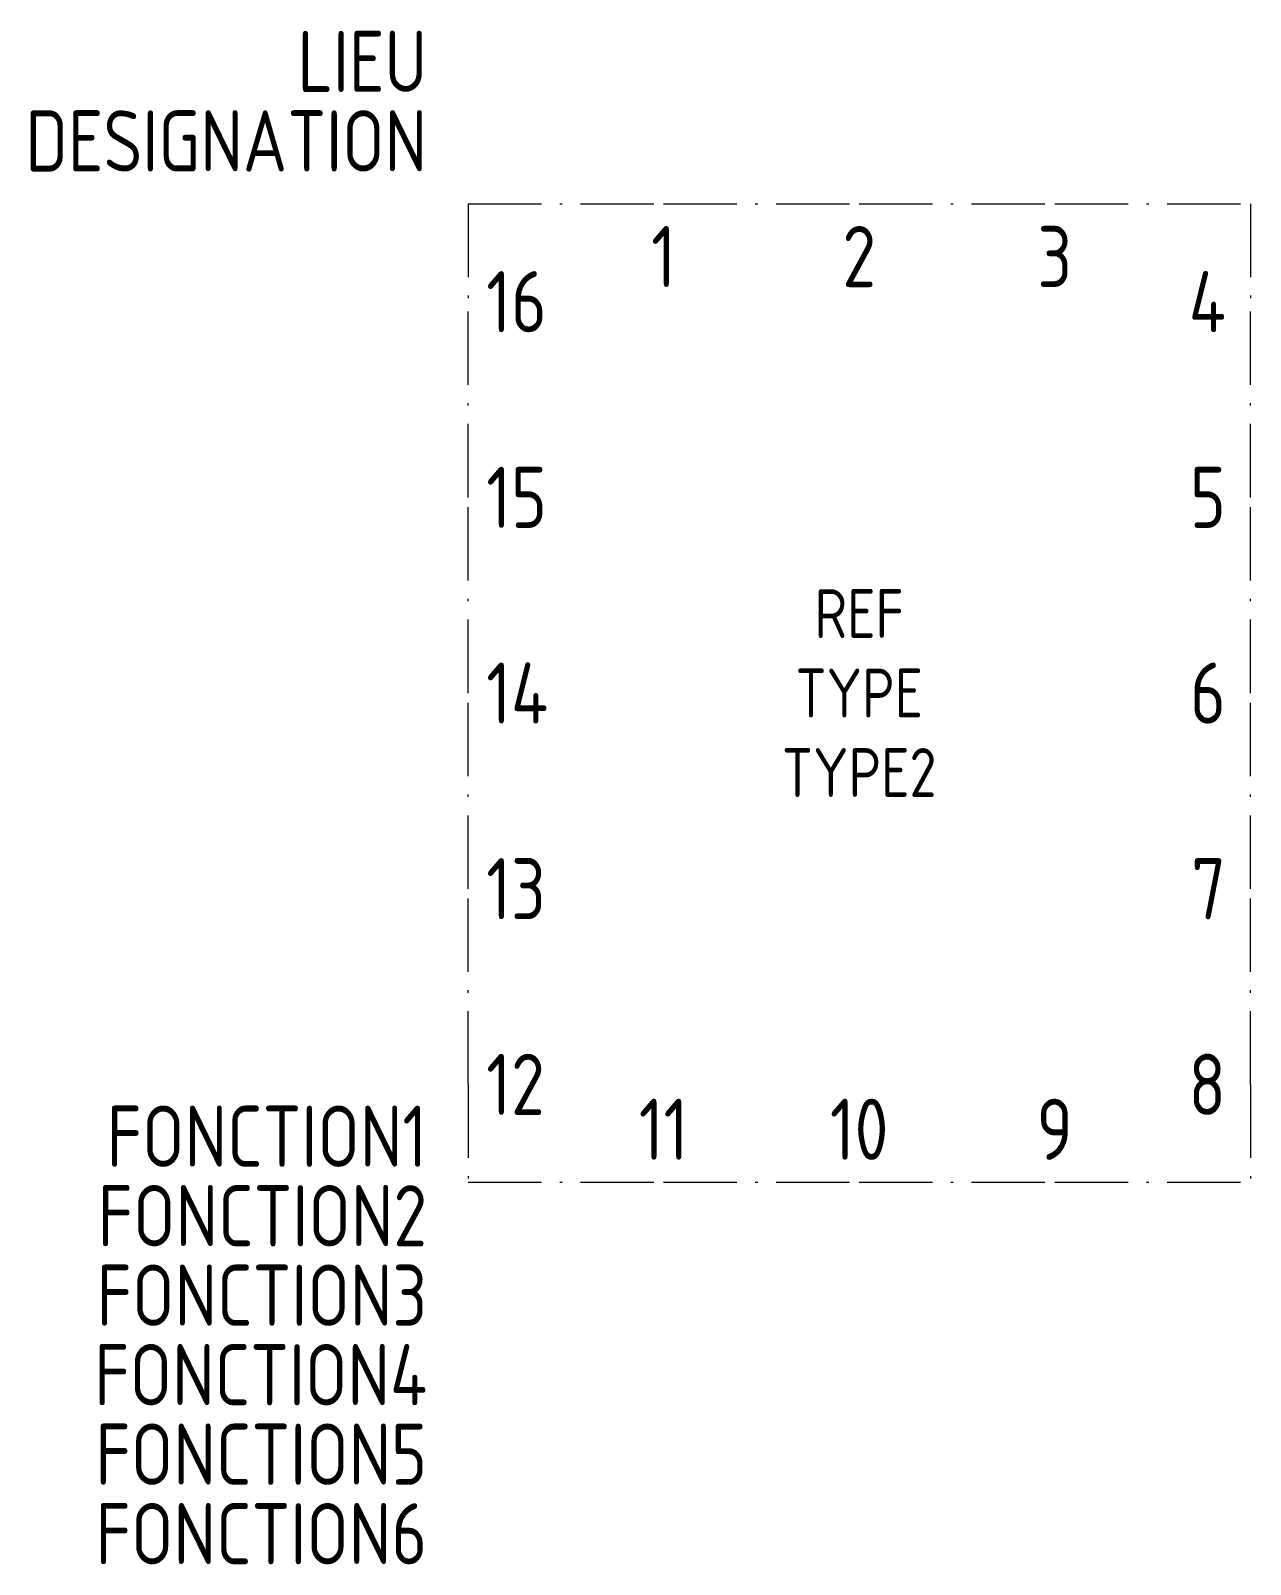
# Model space of a CAD drawing. Header units: millimetres. Extents: x -25.9 to 24, y -55.6 to 7.1.
import ezdxf
from ezdxf.enums import TextEntityAlignment as Align

# ---------------------------------------------------------------- set-up
doc = ezdxf.new("R2010")
doc.units = ezdxf.units.MM
doc.linetypes.add('ACAD_ISO10W100', pattern=[18, 12, -3, 0, -3])
for name, color, linetype in [('SYMB_BOITE', 6, 'ACAD_ISO10W100'), ('SYMB_REF_CONTACT', 2, 'Continuous'), ('SYMB_TXT_CONTACT', 2, 'Continuous'), ('SYMB_TXT_NOM', 3, 'Continuous')]:
    doc.layers.add(name, color=color, linetype=linetype)
doc.styles.add('NET2_5', font='isocp.shx', dxfattribs={"width": 0.9, "height": 2.5})
doc.styles.add('NET_2', font='isocp.shx', dxfattribs={"width": 0.9, "height": 2})

msp = doc.modelspace()

# ---------------------------------------------------------------- linework, layer by layer
at = {"layer": 'SYMB_BOITE', "ltscale": 0.25}
for p, q in [((-8, 0), (0, 0)), ((-8, 0), (-8, -4)), ((0, 0), (8, 0)), ((8, 0), (16, 0)), ((16, 0), (24, 0)), ((24, 0), (24, -4)), ((-8, -12), (-8, -4)), ((24, -12), (24, -4)), ((-8, -20), (-8, -12)), ((24, -20), (24, -12)), ((-8, -28), (-8, -20)), ((24, -28), (24, -20)), ((-8, -36), (-8, -28)), ((24, -36), (24, -28)), ((-8, -36), (-8, -40)), ((24, -36), (24, -40)), ((-8, -40), (0, -40)), ((0, -40), (8, -40)), ((8, -40), (16, -40)), ((16, -40), (24, -40))]:
    msp.add_line(p, q, dxfattribs=at)

# ---------------------------------------------------------------- texts
at = {"layer": 'SYMB_REF_CONTACT', "style": 'NET_2', "width": 0.9, "flags": 8}
msp.add_attdef('REF', text='', height=2, dxfattribs=at).set_placement((8, -16.75), align=Align.MIDDLE_CENTER)
at = {"layer": 'SYMB_TXT_CONTACT', "style": 'NET2_5', "width": 0.9, "flags": 8}
for tag, p in [('1', (0, -3.407)), ('2', (8, -3.407)), ('3', (16, -3.407)), ('11', (0, -39.085)), ('10', (8, -39.085)), ('9', (16, -39.085))]:
    msp.add_attdef(tag, text='', height=2.5, dxfattribs=at).set_placement(p, align=Align.CENTER)
for tag, p in [('16', (-7.253, -4)), ('15', (-7.253, -12)), ('14', (-7.253, -20)), ('13', (-7.253, -28)), ('12', (-7.253, -36))]:
    msp.add_attdef(tag, text='', height=2.5, dxfattribs=at).set_placement(p, align=Align.MIDDLE_LEFT)
for tag, p in [('4', (23, -4)), ('5', (23, -12)), ('6', (23, -20)), ('7', (23, -28)), ('8', (23, -36))]:
    msp.add_attdef(tag, text='', height=2.5, dxfattribs=at).set_placement(p, align=Align.MIDDLE_RIGHT)
at = {"layer": 'SYMB_TXT_NOM', "style": 'NET2_5', "width": 0.9, "flags": 8}
for tag, text, p in [('LIEU', '', (-9.672, 4.572)), ('DESIGNATION', 'A?', (-9.672, 1.322)), ('FONCTION1', '', (-9.672, -39.371)), ('FONCTION2', '', (-9.672, -42.621)), ('FONCTION3', '', (-9.672, -45.871)), ('FONCTION4', '', (-9.672, -49.121)), ('FONCTION5', '', (-9.672, -52.371)), ('FONCTION6', '', (-9.672, -55.621))]:
    msp.add_attdef(tag, text=text, height=2.5, dxfattribs=at).set_placement(p, align=Align.RIGHT)
at = {"layer": 'SYMB_TXT_NOM', "style": 'NET_2', "width": 0.9, "flags": 8}
for tag, p in [('TYPE', (8, -20)), ('TYPE2', (8, -23.25))]:
    msp.add_attdef(tag, text='', height=2, dxfattribs=at).set_placement(p, align=Align.MIDDLE_CENTER)

doc.saveas('drawing.dxf')
